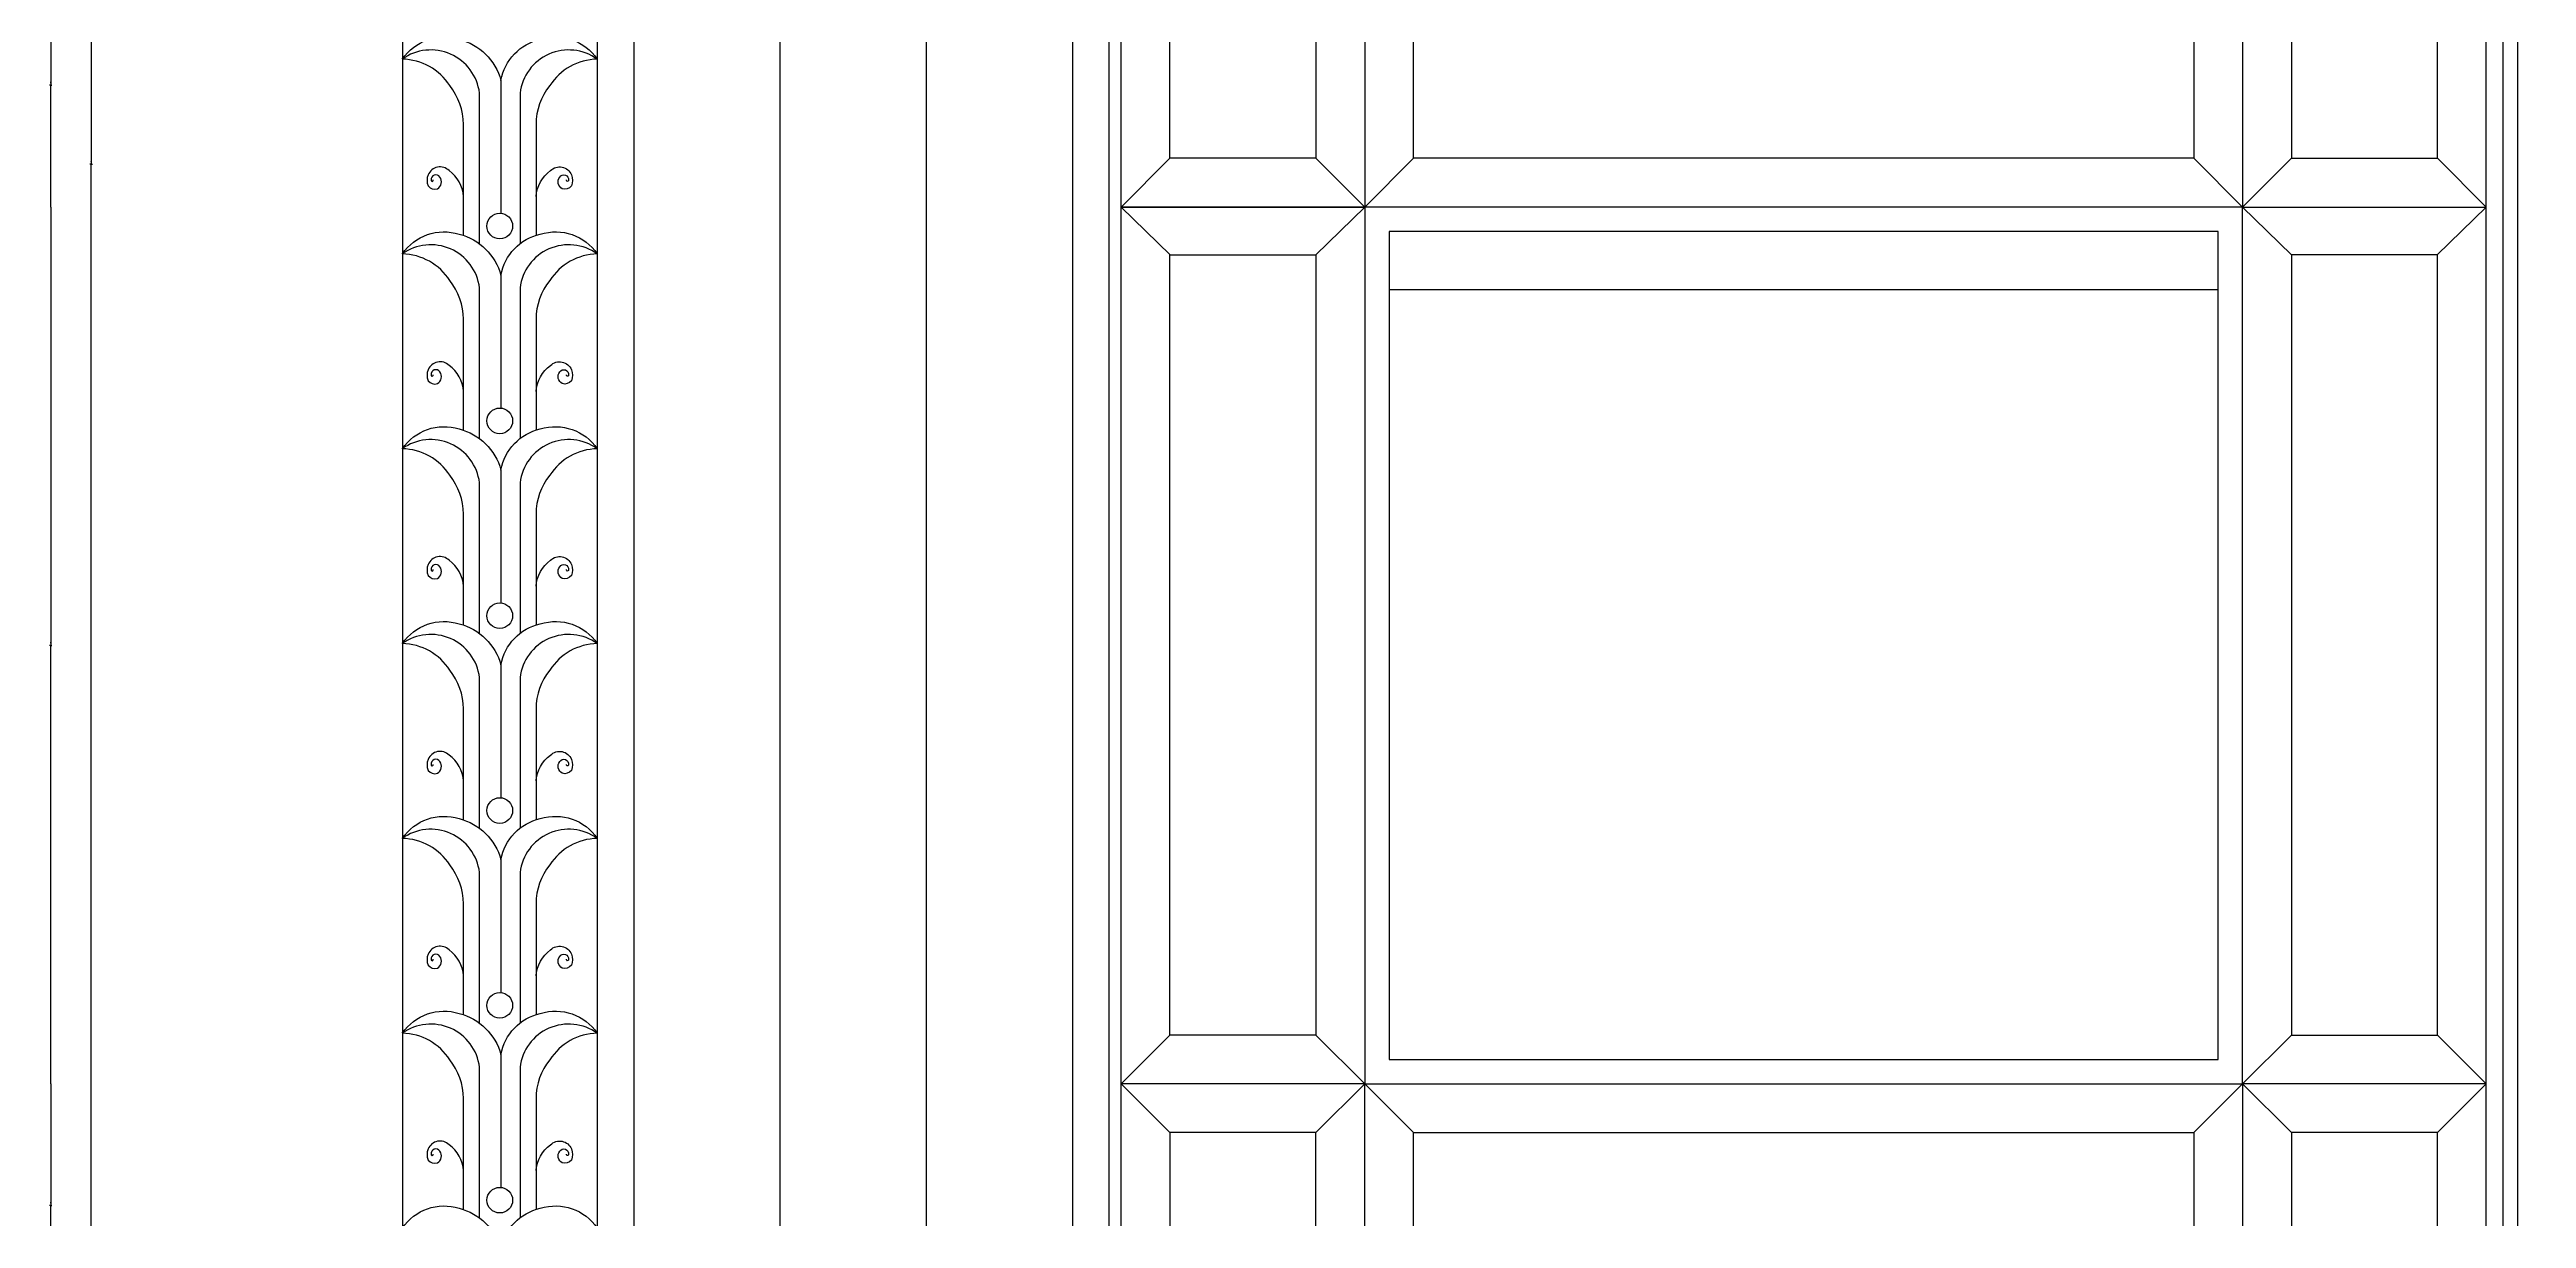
# Model space of a CAD drawing. Header units: metres. Extents: x 98 to 4434, y 156 to 5899.
# Drawn here: x 341 to 1358, y 3444 to 3924 of the extents above; entities that cross this region are included whole.
import ezdxf

# ---------------------------------------------------------------- set-up
doc = ezdxf.new("R2010")
doc.units = ezdxf.units.M
for name, color, linetype in [('3', 3, 'Continuous'), ('4', 4, 'Continuous'), ('7', 7, 'Continuous'), ('BH', 3, 'Continuous'), ('DIM', 3, 'Continuous')]:
    doc.layers.add(name, color=color, linetype=linetype)
doc.dimstyles.get("Standard").update_dxf_attribs({"dimtxt": 2.5, "dimasz": 2.5, "dimexe": 1.25, "dimexo": 0.625, "dimtad": 1, "dimcen": 2.5, "dimazin": 3, "dimtfac": 1, "dimtmove": 0, "dimatfit": 3})

# ---------------------------------------------------------------- blocks, each defined once
blk = doc.blocks.new('*D6')
for p, q in [((358.21, 5514.21), (358.21, 3876.86)), ((357.96, 3876.86), (357.71, 3876.86)), ((358.21, 2239.51), (358.21, 3876.86)), ((358.21, 3876.86), (358.21, 3876.86)), ((358.46, 3876.86), (358.71, 3876.86))]:
    blk.add_line(p, q)
at = {"layer": 'Defpoints'}
for p in [(358.21, 5514.21), (358.21, 3876.86), (358.21, 2239.51)]:
    blk.add_point(p, dxfattribs=at)
at = {"layer": 'DIM', "insert": (358.21, 3877.985), "char_height": 1, "attachment_point": 5}
blk.add_mtext('0', dxfattribs=at)
blk = doc.blocks.new('*D32')
for p, q in [((341.63, 3859.21), (341.63, 3679.21)), ((341.38, 3679.21), (341.13, 3679.21)), ((341.63, 3499.21), (341.63, 3679.21)), ((341.63, 3679.21), (341.63, 3679.21)), ((341.88, 3679.21), (342.13, 3679.21))]:
    blk.add_line(p, q)
at = {"layer": 'Defpoints'}
for p in [(341.63, 3859.21), (341.63, 3679.21), (341.63, 3499.21)]:
    blk.add_point(p, dxfattribs=at)
at = {"layer": 'DIM', "insert": (341.63, 3680.335), "char_height": 1, "attachment_point": 5}
blk.add_mtext('0', dxfattribs=at)
blk = doc.blocks.new('*D34')
for p, q in [((341.63, 3499.21), (341.63, 3449.21)), ((341.38, 3449.21), (341.13, 3449.21)), ((341.63, 3399.21), (341.63, 3449.21)), ((341.63, 3449.21), (341.63, 3449.21)), ((341.88, 3449.21), (342.13, 3449.21))]:
    blk.add_line(p, q)
at = {"layer": 'Defpoints'}
for p in [(341.63, 3499.21), (341.63, 3449.21), (341.63, 3399.21)]:
    blk.add_point(p, dxfattribs=at)
at = {"layer": 'DIM', "insert": (341.63, 3450.335), "char_height": 1, "attachment_point": 5}
blk.add_mtext('0', dxfattribs=at)
blk = doc.blocks.new('*D35')
for p, q in [((341.63, 3959.21), (341.63, 3909.21)), ((341.38, 3909.21), (341.13, 3909.21)), ((341.63, 3859.21), (341.63, 3909.21)), ((341.63, 3909.21), (341.63, 3909.21)), ((341.88, 3909.21), (342.13, 3909.21))]:
    blk.add_line(p, q)
at = {"layer": 'Defpoints'}
for p in [(341.63, 3959.21), (341.63, 3909.21), (341.63, 3859.21)]:
    blk.add_point(p, dxfattribs=at)
at = {"layer": 'DIM', "insert": (341.63, 3910.335), "char_height": 1, "attachment_point": 5}
blk.add_mtext('0', dxfattribs=at)

msp = doc.modelspace()

# ---------------------------------------------------------------- hatches: boundary and pattern name
at = {"layer": 'BH'}
h = msp.add_hatch(dxfattribs=at)
h.set_pattern_fill('AR-RROOF', scale=300)
h.paths.add_polyline_path([(1231.33, 4309.21), (890.96, 4309.21), (890.96, 3969.21), (1231.33, 3969.21)])
h.paths.add_polyline_path([(1231.33, 3509.21), (1231.33, 3849.21), (890.96, 3849.21), (890.96, 3509.21)])
h.paths.add_polyline_path([(1491, 3509.21), (1662.42, 3509.21), (1662.42, 3849.21), (1491, 3849.21)])
h.paths.add_polyline_path([(1491, 3149.2, 0.19), (1566.42, 3149.86, -1.06), (1567.62, 3147.9, -0.24), (1491, 3142.41), (1491, 3049.21), (1662.42, 3049.21), (1662.42, 3389.21), (1491, 3389.21)])
h.paths.add_polyline_path([(1831.36, 3389.21), (1662.42, 3389.21), (1662.42, 3049.21), (1831.36, 3049.21)])
h.paths.add_polyline_path([(1831.36, 3849.21), (1662.42, 3849.21), (1662.42, 3509.21), (1831.36, 3509.21)])
h.paths.add_polyline_path([(1662.42, 3969.21), (1831.36, 3969.21), (1831.36, 4309.21), (1662.42, 4309.21)])
h.paths.add_polyline_path([(1662.42, 4309.21), (1491, 4309.21), (1491, 3969.21), (1662.42, 3969.21)])
h.paths.add_polyline_path([(1231.33, 3049.21), (1231.33, 3389.21), (890.96, 3389.21), (890.96, 3049.21)])
h.paths.add_polyline_path([(1231.33, 2820.94), (1231.33, 2929.21), (890.96, 2929.21), (890.96, 2820.94)])
h.paths.add_polyline_path([(1231.33, 2589.21), (1231.33, 2820.94), (890.96, 2820.94), (890.96, 2589.21)])
h.paths.add_polyline_path([(1662.42, 2820.94), (1491, 2820.94), (1491, 2589.21), (1662.42, 2589.21)])
h.paths.add_polyline_path([(1491, 2929.21), (1491, 2820.94), (1662.42, 2820.94), (1662.42, 2929.21)])
h.paths.add_polyline_path([(1831.36, 2820.94), (1831.36, 2929.21), (1662.42, 2929.21), (1662.42, 2820.94)])
h.paths.add_polyline_path([(1662.42, 2820.94), (1662.42, 2589.21), (1831.36, 2589.21), (1831.36, 2820.94)])

# ---------------------------------------------------------------- linework, layer by layer
at = {"layer": '3'}
for p, q in [((1348.33, 2464.21), (1348.33, 4424.21)), ((1354.33, 2464.21), (1354.33, 4424.21)), ((526.4, 3911.22), (526.4, 3856.63)), ((800.96, 3879.21), (780.96, 3859.21)), ((860.96, 3879.21), (880.96, 3859.21)), ((900.96, 3879.21), (880.96, 3859.21)), ((1221.33, 3879.21), (1241.33, 3859.21)), ((1261.33, 3879.21), (1241.33, 3859.21)), ((1321.33, 3879.21), (1341.33, 3859.21)), ((801.07, 3839.53), (780.96, 3859.21)), ((860.86, 3839.53), (880.96, 3859.21)), ((1261.44, 3839.53), (1241.33, 3859.21)), ((1321.22, 3839.53), (1341.33, 3859.21)), ((526.4, 3831.22), (526.4, 3776.63)), ((526.4, 3751.22), (526.4, 3696.63)), ((526.4, 3671.22), (526.4, 3616.63)), ((526.4, 3591.22), (526.4, 3536.63)), ((800.96, 3519.21), (780.96, 3499.21)), ((860.96, 3519.21), (880.96, 3499.21)), ((1261.33, 3519.21), (1241.33, 3499.21)), ((1321.33, 3519.21), (1341.33, 3499.21)), ((526.4, 3511.22), (526.4, 3456.63)), ((800.96, 3479.21), (780.96, 3499.21)), ((860.96, 3479.21), (880.96, 3499.21)), ((900.96, 3479.21), (880.96, 3499.21)), ((1221.33, 3479.21), (1241.33, 3499.21)), ((1261.33, 3479.21), (1241.33, 3499.21)), ((1321.33, 3479.21), (1341.33, 3499.21))]:
    msp.add_line(p, q, dxfattribs=at)
msp.add_lwpolyline([(1341.33, 4424.21), (775.96, 4424.21), (775.96, 2239.51)], dxfattribs=at)
for points in [[(860.96, 3879.21), (800.96, 3879.21), (800.96, 3939.21), (860.96, 3939.21)], [(1221.33, 3879.21), (900.96, 3879.21), (900.96, 3939.21), (1221.33, 3939.21)], [(1261.33, 3879.21), (1321.33, 3879.21), (1321.33, 3939.21), (1261.33, 3939.21)], [(860.96, 3519.21), (800.96, 3519.21), (800.96, 3839.53), (860.96, 3839.53)], [(1261.33, 3519.21), (1321.33, 3519.21), (1321.33, 3839.53), (1261.33, 3839.53)], [(800.96, 3419.21), (860.96, 3419.21), (860.96, 3479.21), (800.96, 3479.21)], [(1221.33, 3419.21), (900.96, 3419.21), (900.96, 3479.21), (1221.33, 3479.21)], [(1261.33, 3419.21), (1321.33, 3419.21), (1321.33, 3479.21), (1261.33, 3479.21)]]:
    msp.add_lwpolyline(points, close=True, dxfattribs=at)
for points in [[(511.05, 3847.53), (511.05, 3893.13, 0.17), (505.42, 3909.04, 0.25), (485.92, 3919.93, -0.33), (509.32, 3928.06, -0.27), (526.4, 3911.22, -0.3), (542.57, 3928.06, -0.33), (565.96, 3919.93, 0.25), (546.46, 3909.04, 0.17), (540.83, 3893.13), (540.83, 3847.59)], [(517.62, 3844.06), (517.62, 3905.99, 0.57), (485.92, 3919.93)], [(565.96, 3919.93, 0.57), (534.26, 3905.99), (534.26, 3844.18)], [(511.05, 3863.52, 0.22), (505.14, 3874.16, 0.53), (496.54, 3872.41, 0.2), (496.54, 3867.89, 0.32), (500.32, 3866.69, 0.46), (501.33, 3871.49, 0.81), (497.73, 3870.2, 1.21), (498.6, 3870.32)], [(540.83, 3863.52, -0.22), (546.75, 3874.16, -0.53), (555.35, 3872.41, -0.2), (555.35, 3867.89, -0.32), (551.57, 3866.69, -0.46), (550.56, 3871.49, -0.81), (554.15, 3870.2, -1.21), (553.29, 3870.32)], [(511.05, 3767.53), (511.05, 3813.13, 0.17), (505.42, 3829.04, 0.25), (485.92, 3839.93, -0.33), (509.32, 3848.06, -0.27), (526.4, 3831.22, -0.3), (542.57, 3848.06, -0.33), (565.96, 3839.93, 0.25), (546.46, 3829.04, 0.17), (540.83, 3813.13), (540.83, 3767.59)], [(517.62, 3764.06), (517.62, 3825.99, 0.57), (485.92, 3839.93)], [(565.96, 3839.93, 0.57), (534.26, 3825.99), (534.26, 3764.18)], [(511.05, 3783.52, 0.22), (505.14, 3794.16, 0.53), (496.54, 3792.41, 0.2), (496.54, 3787.89, 0.32), (500.32, 3786.69, 0.46), (501.33, 3791.49, 0.81), (497.73, 3790.2, 1.21), (498.6, 3790.32)], [(540.83, 3783.52, -0.22), (546.75, 3794.16, -0.53), (555.35, 3792.41, -0.2), (555.35, 3787.89, -0.32), (551.57, 3786.69, -0.46), (550.56, 3791.49, -0.81), (554.15, 3790.2, -1.21), (553.29, 3790.32)], [(511.05, 3687.53), (511.05, 3733.13, 0.17), (505.42, 3749.04, 0.25), (485.92, 3759.93, -0.33), (509.32, 3768.06, -0.27), (526.4, 3751.22, -0.3), (542.57, 3768.06, -0.33), (565.96, 3759.93, 0.25), (546.46, 3749.04, 0.17), (540.83, 3733.13), (540.83, 3687.59)], [(517.62, 3684.06), (517.62, 3745.99, 0.57), (485.92, 3759.93)], [(565.96, 3759.93, 0.57), (534.26, 3745.99), (534.26, 3684.18)], [(511.05, 3703.52, 0.22), (505.14, 3714.16, 0.53), (496.54, 3712.41, 0.2), (496.54, 3707.89, 0.32), (500.32, 3706.69, 0.46), (501.33, 3711.49, 0.81), (497.73, 3710.2, 1.21), (498.6, 3710.32)], [(540.83, 3703.52, -0.22), (546.75, 3714.16, -0.53), (555.35, 3712.41, -0.2), (555.35, 3707.89, -0.32), (551.57, 3706.69, -0.46), (550.56, 3711.49, -0.81), (554.15, 3710.2, -1.21), (553.29, 3710.32)], [(511.05, 3607.53), (511.05, 3653.13, 0.17), (505.42, 3669.04, 0.25), (485.92, 3679.93, -0.33), (509.32, 3688.06, -0.27), (526.4, 3671.22, -0.3), (542.57, 3688.06, -0.33), (565.96, 3679.93, 0.25), (546.46, 3669.04, 0.17), (540.83, 3653.13), (540.83, 3607.59)], [(517.62, 3604.06), (517.62, 3665.99, 0.57), (485.92, 3679.93)], [(565.96, 3679.93, 0.57), (534.26, 3665.99), (534.26, 3604.18)], [(511.05, 3623.52, 0.22), (505.14, 3634.16, 0.53), (496.54, 3632.41, 0.2), (496.54, 3627.89, 0.32), (500.32, 3626.69, 0.46), (501.33, 3631.49, 0.81), (497.73, 3630.2, 1.21), (498.6, 3630.32)], [(540.83, 3623.52, -0.22), (546.75, 3634.16, -0.53), (555.35, 3632.41, -0.2), (555.35, 3627.89, -0.32), (551.57, 3626.69, -0.46), (550.56, 3631.49, -0.81), (554.15, 3630.2, -1.21), (553.29, 3630.32)], [(511.05, 3527.53), (511.05, 3573.13, 0.17), (505.42, 3589.04, 0.25), (485.92, 3599.93, -0.33), (509.32, 3608.06, -0.27), (526.4, 3591.22, -0.3), (542.57, 3608.06, -0.33), (565.96, 3599.93, 0.25), (546.46, 3589.04, 0.17), (540.83, 3573.13), (540.83, 3527.59)], [(517.62, 3524.06), (517.62, 3585.99, 0.57), (485.92, 3599.93)], [(565.96, 3599.93, 0.57), (534.26, 3585.99), (534.26, 3524.18)], [(511.05, 3543.52, 0.22), (505.14, 3554.16, 0.53), (496.54, 3552.41, 0.2), (496.54, 3547.89, 0.32), (500.32, 3546.69, 0.46), (501.33, 3551.49, 0.81), (497.73, 3550.2, 1.21), (498.6, 3550.32)], [(540.83, 3543.52, -0.22), (546.75, 3554.16, -0.53), (555.35, 3552.41, -0.2), (555.35, 3547.89, -0.32), (551.57, 3546.69, -0.46), (550.56, 3551.49, -0.81), (554.15, 3550.2, -1.21), (553.29, 3550.32)], [(511.05, 3447.53), (511.05, 3493.13, 0.17), (505.42, 3509.04, 0.25), (485.92, 3519.93, -0.33), (509.32, 3528.06, -0.27), (526.4, 3511.22, -0.3), (542.57, 3528.06, -0.33), (565.96, 3519.93, 0.25), (546.46, 3509.04, 0.17), (540.83, 3493.13), (540.83, 3447.59)], [(517.62, 3444.06), (517.62, 3505.99, 0.57), (485.92, 3519.93)], [(565.96, 3519.93, 0.57), (534.26, 3505.99), (534.26, 3444.18)], [(511.05, 3463.52, 0.22), (505.14, 3474.16, 0.53), (496.54, 3472.41, 0.2), (496.54, 3467.89, 0.32), (500.32, 3466.69, 0.46), (501.33, 3471.49, 0.81), (497.73, 3470.2, 1.21), (498.6, 3470.32)], [(540.83, 3463.52, -0.22), (546.75, 3474.16, -0.53), (555.35, 3472.41, -0.2), (555.35, 3467.89, -0.32), (551.57, 3466.69, -0.46), (550.56, 3471.49, -0.81), (554.15, 3470.2, -1.21), (553.29, 3470.32)], [(511.05, 3367.53), (511.05, 3413.13, 0.17), (505.42, 3429.04, 0.25), (485.92, 3439.93, -0.33), (509.32, 3448.06, -0.27), (526.4, 3431.22, -0.3), (542.57, 3448.06, -0.33), (565.96, 3439.93, 0.25), (546.46, 3429.04, 0.17), (540.83, 3413.13), (540.83, 3367.59)]]:
    msp.add_lwpolyline(points, format="xyb", dxfattribs=at)
for centre in [(525.94, 3851.39), (525.94, 3771.39), (525.94, 3691.39), (525.94, 3611.39), (525.94, 3531.39), (525.94, 3451.39)]:
    msp.add_circle(centre, 5.26, dxfattribs=at)
at = {"layer": '4'}
msp.add_line((1341.33, 2239.51), (1341.33, 4439.21), dxfattribs=at)
for points in [[(2236.36, 2579.21), (2236.36, 4579.28, 1.07), (485.96, 4579.28), (485.96, 2579.21)], [(2141.36, 2579.21), (2141.36, 4582.51, 1.07), (580.96, 4582.51), (580.96, 2579.21)], [(2081.36, 2579.21), (2081.36, 4584.65, 1.08), (640.96, 4584.65), (640.96, 2579.21)], [(2021.36, 2579.21), (2021.36, 4586.88, 1.08), (700.96, 4586.88), (700.96, 2579.21)], [(1961.36, 2239.51), (1961.36, 4589.21, 1.08), (760.96, 4589.21), (760.96, 2239.51)]]:
    msp.add_lwpolyline(points, format="xyb", dxfattribs=at)
at = {"layer": '7'}
msp.add_lwpolyline([(2156.36, 2579.21), (2156.36, 4581.99, 1.07), (565.96, 4581.99), (565.96, 2579.21)], format="xyb", dxfattribs=at)
msp.add_lwpolyline([(780.96, 2239.51), (780.96, 4419.21), (1341.33, 4419.21)], dxfattribs=at)
for points in [[(880.96, 3859.21), (780.96, 3859.21), (780.96, 3959.21), (880.96, 3959.21)], [(1241.33, 3859.21), (1341.33, 3859.21), (1341.33, 3959.21), (1241.33, 3959.21)], [(880.96, 3499.21), (780.96, 3499.21), (780.96, 3859.21), (880.96, 3859.21)], [(1241.33, 3859.21), (880.96, 3859.21), (880.96, 3499.21), (1241.33, 3499.21)], [(1231.33, 3849.21), (890.96, 3849.21), (890.96, 3509.21), (1231.33, 3509.21)], [(1241.33, 3399.21), (880.96, 3399.21), (880.96, 3499.21), (1241.33, 3499.21)], [(1241.33, 3399.21), (1341.33, 3399.21), (1341.33, 3499.21), (1241.33, 3499.21)]]:
    msp.add_lwpolyline(points, close=True, dxfattribs=at)

# ---------------------------------------------------------------- dimensions: what is measured, and where the dimension line sits
at = {"layer": 'DIM'}
for base, p1, p2, picture, middle in [((358.21, 3876.86), (358.21, 5514.21), (358.21, 2239.51), '*D6', (358.21, 3877.985)), ((341.63, 3909.21), (341.63, 3859.21), (341.63, 3959.21), '*D35', (341.63, 3910.335)), ((341.63, 3679.21), (341.63, 3499.21), (341.63, 3859.21), '*D32', (341.63, 3680.335)), ((341.63, 3449.21), (341.63, 3399.21), (341.63, 3499.21), '*D34', (341.63, 3450.335))]:
    dim = msp.add_linear_dim(base=base, p1=p1, p2=p2, dimstyle='Standard', dxfattribs=at)
    dim.commit()
    dim.dimension.update_dxf_attribs({"geometry": picture, "text_midpoint": middle})

doc.saveas('drawing.dxf')
